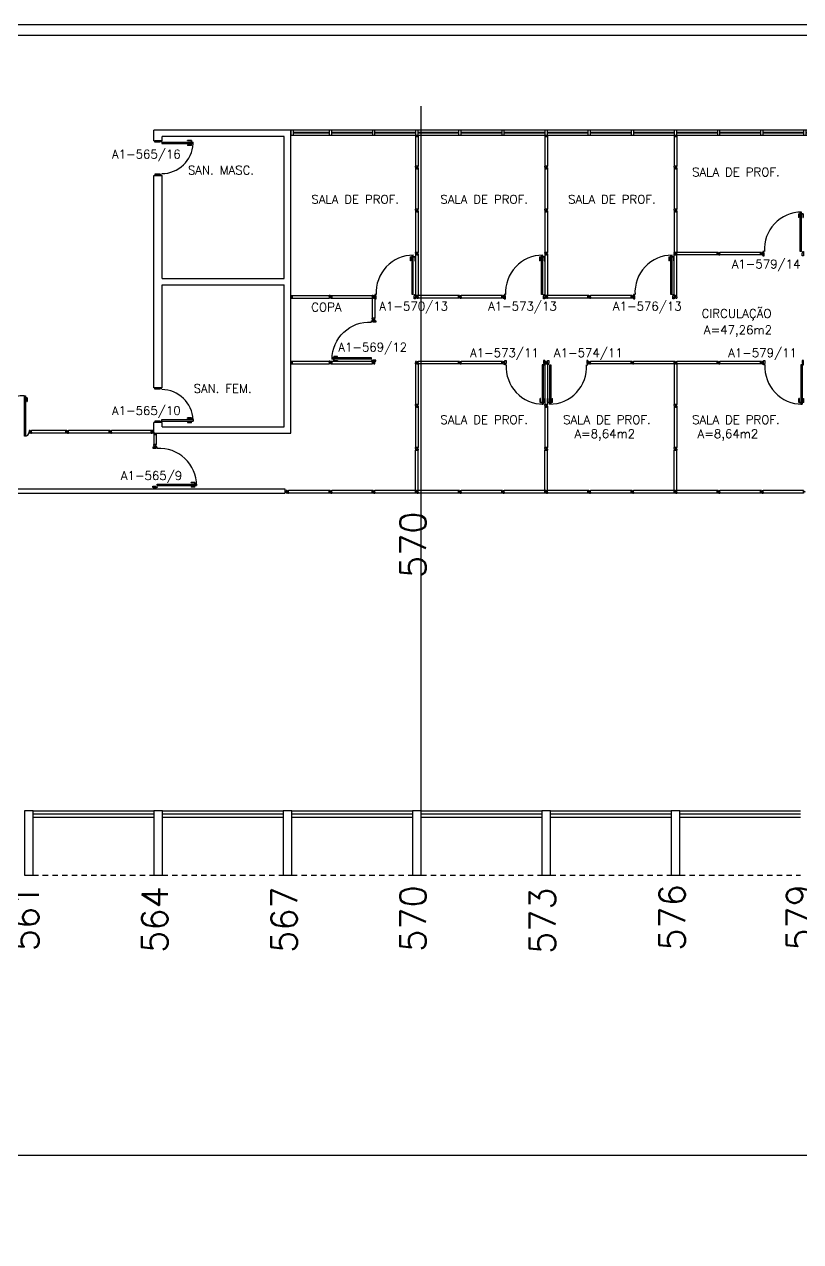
# Model space of a CAD drawing. Header units: millimetres. Extents: x 2308 to 2568, y 1142 to 1238.
# Drawn here: x 2417.43 to 2435.43, y 1146 to 1174.25 of the extents above; entities that cross this region are included whole.
import ezdxf

# ---------------------------------------------------------------- set-up
doc = ezdxf.new("R2010")
doc.units = ezdxf.units.MM
doc.linetypes.add('HIDDEN2', pattern=[0.1875, 0.125, -0.0625])
for name, color, linetype in [('ALV', 2, 'Continuous'), ('AREA', 2, 'Continuous'), ('DIV', 2, 'Continuous'), ('ESQ', 1, 'Continuous'), ('ESTR', 3, 'Continuous'), ('NOPILAR1', 2, 'Continuous'), ('PORTA', 2, 'Continuous'), ('PROJ', 1, 'HIDDEN2'), ('TEXTO', 2, 'Continuous'), ('TEXTO-ENDEREÇO', 2, 'Continuous'), ('USO1', 2, 'Continuous')]:
    doc.layers.add(name, color=color, linetype=linetype)
doc.styles.add('1', font='romans.shx')
doc.styles.add('NOPILAR', font='simplex.shx', dxfattribs={"height": 0.6})
doc.styles.add('UNB-100', font='simplex.shx', dxfattribs={"height": 0.2})
doc.styles.add('UNB-100-1', font='simplex.shx', dxfattribs={"height": 0.2})
doc.dimstyles.new('1-600', dxfattribs={"dimtxt": 1.1, "dimasz": 2.5, "dimexe": 2, "dimexo": 4, "dimgap": 0.2, "dimtad": 1, "dimdec": 0, "dimzin": 4, "dimdsep": 46, "dimlunit": 6, "dimtxsty": '1', "dimblk1": 'NONE', "dimblk2": 'NONE', "dimsah": 1, "dimcen": 0, "dimclrd": 2, "dimclre": 2, "dimclrt": 2, "dimadec": 0, "dimazin": 0, "dimtfac": 1, "dimtdec": 0, "dimtmove": 2, "dimatfit": 3, "dimldrblk": 'NONE', "dimfxl": 1, "dimtolj": 1, "dimtzin": 0, "dimarcsym": 0})

# ---------------------------------------------------------------- blocks, each defined once
blk = doc.blocks.new('ESQCIR2-SLN')
at = {"color": 2}
for p, q in [((0.06, 0.119), (0, 0.119)), ((0, 0.119), (0, 0)), ((0.06, -0.001), (0.06, 0.119)), ((0.06, 0.053), (1, 0.053)), ((1, 0.065), (0.061, 0.065)), ((1, 0.119), (1, 0)), ((1.06, 0.119), (1, 0.119)), ((1.06, -0.001), (1.06, 0.119)), ((1.06, 0.053), (2, 0.053)), ((2, 0.065), (1.061, 0.065)), ((2, 0.119), (2, 0)), ((2.06, 0.119), (2, 0.119)), ((2.06, -0.001), (2.06, 0.119)), ((2.06, 0.053), (3, 0.053)), ((3, 0.065), (2.061, 0.065)), ((3, 0.119), (3, 0)), ((3.06, 0.119), (3, 0.119)), ((3.06, -0.001), (3.06, 0.119)), ((3.06, 0.053), (4, 0.053)), ((4, 0.065), (3.061, 0.065)), ((4, 0.119), (4, 0)), ((4.06, 0.119), (4, 0.119)), ((4.06, -0.001), (4.06, 0.119)), ((4.06, 0.053), (5, 0.053)), ((5, 0.065), (4.061, 0.065)), ((5, 0.119), (5, 0)), ((5.06, 0.119), (5, 0.119)), ((5.06, -0.001), (5.06, 0.119)), ((5.06, 0.053), (6, 0.053)), ((6, 0.065), (5.061, 0.065)), ((0, -0.001), (0.06, -0.001)), ((1, -0.001), (1.06, -0.001)), ((2, -0.001), (2.06, -0.001)), ((3, -0.001), (3.06, -0.001)), ((4, -0.001), (4.06, -0.001)), ((5, -0.001), (5.06, -0.001))]:
    blk.add_line(p, q, dxfattribs=at)
at = {"color": 1}
for p, q in [((1, 0.119), (0.061, 0.119)), ((2, 0.119), (1.061, 0.119)), ((3, 0.119), (2.061, 0.119)), ((4, 0.119), (3.061, 0.119)), ((5, 0.119), (4.061, 0.119)), ((6, 0.119), (5.061, 0.119)), ((0.06, -0.001), (1, -0.001)), ((1.06, -0.001), (2, -0.001)), ((2.06, -0.001), (3, -0.001)), ((3.06, -0.001), (4, -0.001)), ((4.06, -0.001), (5, -0.001)), ((5.06, -0.001), (6, -0.001))]:
    blk.add_line(p, q, dxfattribs=at)
blk = doc.blocks.new('DIVMT-SLN')
for p, q in [((-0.03, 0.03), (-0.03, 0.006)), ((-0.008, 0.03), (-0.03, 0.03)), ((-0.0185, 0.006), (-0.03, 0.006)), ((-0.0185, -0.006), (-0.0185, 0.006)), ((-0.008, 0.03), (-0.008, 0.02)), ((-0.008, 0.02), (0.008, 0.02)), ((-0.0051, 0), (0.0051, 0)), ((0.0051, 0), (-0.0051, 0)), ((-0.0051, 0), (0.0051, 0)), ((0, -0.0051), (0, 0.0051)), ((0, 0.0051), (0, -0.0051)), ((0.008, 0.03), (0.008, 0.02)), ((0.008, 0.03), (0.03, 0.03)), ((0.0205, 0.006), (0.03, 0.006)), ((0.0205, -0.006), (0.0205, 0.006)), ((0.0205, 0.006), (0.0205, -0.006)), ((0.0205, 0.006), (0.03, 0.006)), ((0.97, 0.03), (0.03, 0.03)), ((0.03, 0.006), (0.03, 0.03)), ((0.03, -0.03), (0.03, 0.03)), ((0.03, -0.005), (0.03, 0.005)), ((0.97, -0.03), (0.97, 0.03)), ((0.97, 0.03), (0.97, 0.009)), ((0.97, 0.009), (0.97, 0.027)), ((0.9795, 0.006), (0.97, 0.006)), ((0.97, -0.005), (0.97, 0.005)), ((0.9795, 0.006), (0.9795, -0.006)), ((1.0051, 0), (0.9949, 0)), ((1, 0.0051), (1, -0.0051)), ((-0.0185, -0.006), (-0.03, -0.006)), ((-0.03, -0.03), (-0.03, -0.006)), ((-0.008, -0.03), (-0.03, -0.03)), ((-0.008, -0.03), (-0.008, -0.02)), ((-0.008, -0.02), (0.008, -0.02)), ((0.008, -0.03), (0.008, -0.02)), ((0.008, -0.03), (0.03, -0.03)), ((0.0205, -0.006), (0.03, -0.006)), ((0.0205, -0.006), (0.03, -0.006)), ((0.03, -0.006), (0.03, -0.03)), ((0.97, -0.03), (0.03, -0.03)), ((0.9795, -0.006), (0.97, -0.006)), ((0.97, -0.009), (0.97, -0.027))]:
    blk.add_line(p, q)
blk = doc.blocks.new('PDVDP-SLN')
for p, q in [((0.112, 0.84), (0.112, -0.1)), ((0.147, 0.84), (0.112, 0.84)), ((0.147, 0.84), (0.147, -0.1)), ((1.853, 0.84), (1.888, 0.84)), ((1.853, 0.84), (1.853, -0.1)), ((1.888, 0.84), (1.888, -0.1)), ((0.009, 0), (-0.009, 0)), ((0, -0.012), (0, 0.01)), ((0.147, -0.1), (0.112, -0.1))]:
    blk.add_line(p, q)
for centre, radius, start, end in [((0.148, -0.002), 0.843, 0, 90), ((1.853, -0.002), 0.843, 90, 180), ((0.131, 0), 0.101, 180, 270), ((1.87, 0), 0.101, 270, 0)]:
    blk.add_arc(centre, radius, start, end)
blk = doc.blocks.new('MTINI-SLN')
for p, q in [((-0.03, 0.008), (-0.03, 0.03)), ((0.03, 0.03), (-0.03, 0.03)), ((-0.03, 0.008), (-0.02, 0.008)), ((-0.009, 0.03), (-0.027, 0.03)), ((-0.02, 0.008), (-0.02, 0)), ((-0.001, 0), (-0.02, 0)), ((-0.006, 0.02), (-0.006, 0.03)), ((-0.006, 0.023), (-0.006, 0.027)), ((-0.006, 0.02), (0.006, 0.02)), ((0.005, 0.03), (-0.005, 0.03)), ((0.005, 0), (-0.005, 0)), ((0.004, 0.02), (-0.004, 0.02)), ((0.02, 0), (-0.001, 0)), ((0, -0.005), (0, 0.005)), ((0.006, 0.02), (0.006, 0.03)), ((0.006, 0.023), (0.006, 0.027)), ((0.009, 0.03), (0.027, 0.03)), ((0.03, 0.008), (0.02, 0.008)), ((0.02, 0), (0.02, 0.008)), ((0.03, 0.008), (0.03, 0.03))]:
    blk.add_line(p, q)
blk = doc.blocks.new('PD80-SLN')
at = {"color": 1}
for p, q in [((-0.777, 0.01), (-0.777, -0.03)), ((-0.777, 0.01), (-0.687, 0.01)), ((-0.687, 0), (-0.687, 0.01)), ((-0.777, -0.105), (-0.777, -0.065)), ((-0.777, -0.105), (-0.687, -0.105)), ((-0.767, 0), (-0.767, -0.03)), ((-0.767, 0), (-0.687, 0)), ((-0.767, -0.095), (-0.767, -0.065)), ((-0.767, -0.095), (-0.687, -0.095)), ((-0.687, -0.095), (-0.687, -0.105))]:
    blk.add_line(p, q, dxfattribs=at)
at = {"color": 2}
for p, q in [((-0.075, 0), (0.075, 0)), ((-0.075, 0), (-0.075, -0.02)), ((0.075, -0.03), (0.075, 0)), ((-0.817, -0.065), (-0.817, -0.03)), ((-0.085, -0.03), (-0.817, -0.03)), ((-0.085, -0.065), (-0.817, -0.065)), ((-0.085, -0.03), (-0.085, -0.065)), ((-0.075, -0.02), (-0.04, -0.02)), ((-0.04, -0.03), (-0.04, -0.02)), ((-0.04, -0.03), (0.075, -0.03)), ((-0.075, -0.781), (-0.04, -0.781)), ((-0.075, -0.801), (-0.075, -0.781)), ((-0.075, -0.801), (0.075, -0.801)), ((-0.075, -0.802), (0.075, -0.802)), ((-0.04, -0.771), (0.075, -0.771)), ((-0.04, -0.771), (-0.04, -0.781)), ((0.075, -0.771), (0.075, -0.801))]:
    blk.add_line(p, q, dxfattribs=at)
at = {"color": 1}
blk.add_arc((-0.085, -0.03), 0.731, 182.6571, 270, dxfattribs=at)
blk = doc.blocks.new('PDV2D-SLN')
at = {"layer": 'DIV'}
for p, q in [((0.03, 0.05), (0.06, 0.05)), ((0.03, 0.035), (0.03, 0.05)), ((0.03, -0.035), (0.03, 0.035)), ((0.06, 0.05), (0.06, -0.02)), ((0.941, 0.05), (0.941, -0.02)), ((0.971, 0.05), (0.941, 0.05)), ((0.971, 0.035), (0.971, 0.05)), ((0.971, -0.035), (0.971, 0.035)), ((0.03, -0.05), (0.03, -0.035)), ((0.05, -0.05), (0.03, -0.05)), ((0.05, -0.02), (0.06, -0.02)), ((0.05, -0.02), (0.05, -0.05)), ((0.079, -0.05), (0.109, -0.05)), ((0.079, -0.05), (0.079, -0.965)), ((0.109, -0.05), (0.109, -0.965)), ((0.951, -0.02), (0.941, -0.02)), ((0.951, -0.02), (0.951, -0.05)), ((0.951, -0.05), (0.971, -0.05)), ((0.971, -0.05), (0.971, -0.035)), ((0.109, -0.965), (0.079, -0.965))]:
    blk.add_line(p, q, dxfattribs=at)
at = {"layer": 'DIV', "color": 1}
for p, q in [((0.036, -0.925), (0.036, -0.835)), ((0.046, -0.835), (0.036, -0.835)), ((0.046, -0.915), (0.046, -0.835)), ((0.141, -0.915), (0.141, -0.835)), ((0.141, -0.835), (0.151, -0.835)), ((0.151, -0.925), (0.151, -0.835)), ((0.036, -0.925), (0.076, -0.925)), ((0.046, -0.915), (0.076, -0.915)), ((0.141, -0.915), (0.111, -0.915)), ((0.151, -0.925), (0.111, -0.925))]:
    blk.add_line(p, q, dxfattribs=at)
blk.add_arc((0.076, -0.1), 0.864, 270.1564, 3.345, dxfattribs=at)
blk = doc.blocks.new('PE80-SLN')
at = {"color": 2}
for p, q in [((0.075, 0), (-0.075, 0)), ((-0.075, -0.03), (-0.075, 0)), ((0.075, 0), (0.075, -0.02)), ((0.04, -0.03), (-0.075, -0.03)), ((0.075, -0.02), (0.04, -0.02)), ((0.04, -0.03), (0.04, -0.02)), ((0.085, -0.03), (0.817, -0.03)), ((0.085, -0.03), (0.085, -0.065)), ((0.085, -0.065), (0.817, -0.065)), ((0.817, -0.065), (0.817, -0.03)), ((0.04, -0.771), (-0.075, -0.771)), ((-0.075, -0.771), (-0.075, -0.801)), ((0.075, -0.801), (-0.075, -0.801)), ((0.075, -0.802), (-0.075, -0.802)), ((0.04, -0.771), (0.04, -0.781)), ((0.075, -0.781), (0.04, -0.781)), ((0.075, -0.801), (0.075, -0.781))]:
    blk.add_line(p, q, dxfattribs=at)
at = {"color": 1}
for p, q in [((0.777, 0.01), (0.687, 0.01)), ((0.687, 0), (0.687, 0.01)), ((0.777, 0.01), (0.777, -0.03)), ((0.767, 0), (0.687, 0)), ((0.767, -0.095), (0.687, -0.095)), ((0.687, -0.095), (0.687, -0.105)), ((0.777, -0.105), (0.687, -0.105)), ((0.767, 0), (0.767, -0.03)), ((0.767, -0.095), (0.767, -0.065)), ((0.777, -0.105), (0.777, -0.065))]:
    blk.add_line(p, q, dxfattribs=at)
blk.add_arc((0.085, -0.03), 0.731, 270, 357.3429, dxfattribs=at)
blk = doc.blocks.new('DIV-SLN')
for p, q in [((-0.0051, 0), (0.0051, 0)), ((0, -0.0051), (0, 0.0051)), ((0.0205, 0.006), (0.03, 0.006)), ((0.0205, -0.006), (0.0205, 0.006)), ((0.03, 0.03), (0.97, 0.03)), ((0.03, 0.03), (0.03, -0.03)), ((0.03, 0.009), (0.03, 0.027)), ((0.03, 0.005), (0.03, -0.005)), ((0.97, 0.03), (0.97, -0.03)), ((0.9795, 0.006), (0.97, 0.006)), ((0.97, 0.005), (0.97, -0.005)), ((0.9795, -0.006), (0.9795, 0.006)), ((1.0051, 0), (0.9949, 0)), ((0.9949, 0), (1.0051, 0)), ((1, -0.0051), (1, 0.0051)), ((0.0205, -0.006), (0.03, -0.006)), ((0.03, -0.03), (0.03, -0.009)), ((0.03, -0.009), (0.03, -0.027)), ((0.03, -0.03), (0.97, -0.03)), ((0.9795, -0.006), (0.97, -0.006))]:
    blk.add_line(p, q)
blk = doc.blocks.new('MTT-SLN')
for p, q in [((-0.008, 0.03), (-0.03, 0.03)), ((-0.03, 0.03), (-0.03, 0.006)), ((-0.0185, 0.006), (-0.03, 0.006)), ((-0.0185, -0.006), (-0.0185, 0.006)), ((-0.008, 0.03), (-0.008, 0.02)), ((-0.008, 0.02), (0.008, 0.02)), ((-0.0051, 0), (0.0051, 0)), ((0, -0.0051), (0, 0.0051)), ((0.008, 0.03), (0.03, 0.03)), ((0.008, 0.03), (0.008, 0.02)), ((0.0205, -0.006), (0.0205, 0.006)), ((0.0205, 0.006), (0.03, 0.006)), ((0.03, 0.006), (0.03, 0.03)), ((-0.03, -0.03), (-0.03, -0.006)), ((-0.0185, -0.006), (-0.03, -0.006)), ((-0.008, -0.03), (-0.03, -0.03)), ((-0.008, -0.02), (0.008, -0.02)), ((-0.008, -0.03), (-0.008, -0.02)), ((0.008, -0.03), (0.008, -0.02)), ((0.008, -0.03), (0.03, -0.03)), ((0.0205, -0.006), (0.03, -0.006)), ((0.03, -0.006), (0.03, -0.03))]:
    blk.add_line(p, q)
blk = doc.blocks.new('PDV2E-SLN')
at = {"layer": 'DIV', "color": 1}
for p, q in [((0.023, 0.925), (0.063, 0.925)), ((0.023, 0.925), (0.023, 0.835)), ((0.033, 0.915), (0.063, 0.915)), ((0.033, 0.915), (0.033, 0.835)), ((0.138, 0.925), (0.097, 0.925)), ((0.128, 0.915), (0.097, 0.915)), ((0.128, 0.915), (0.128, 0.835)), ((0.138, 0.925), (0.138, 0.835)), ((0.033, 0.835), (0.023, 0.835)), ((0.128, 0.835), (0.137, 0.835))]:
    blk.add_line(p, q, dxfattribs=at)
at = {"layer": 'DIV'}
for p, q in [((0.065, 0.05), (0.065, 0.965)), ((0.095, 0.965), (0.065, 0.965)), ((0.095, 0.05), (0.095, 0.965)), ((0.049, 0.05), (0.029, 0.05)), ((0.029, 0.05), (0.029, 0.035)), ((0.029, 0.035), (0.029, -0.035)), ((0.049, 0.02), (0.049, 0.05)), ((0.049, 0.02), (0.059, 0.02)), ((0.059, -0.05), (0.059, 0.02)), ((0.065, 0.05), (0.095, 0.05)), ((0.928, -0.05), (0.928, 0.02)), ((0.938, 0.02), (0.928, 0.02)), ((0.938, 0.05), (0.958, 0.05)), ((0.938, 0.02), (0.938, 0.05)), ((0.958, 0.05), (0.958, 0.035)), ((0.958, 0.035), (0.958, -0.035)), ((0.029, -0.035), (0.029, -0.05)), ((0.029, -0.05), (0.059, -0.05)), ((0.958, -0.05), (0.928, -0.05)), ((0.958, -0.035), (0.958, -0.05))]:
    blk.add_line(p, q, dxfattribs=at)
at = {"layer": 'DIV', "color": 1}
blk.add_arc((0.063, 0.1), 0.864, 356.655, 89.8436, dxfattribs=at)
blk = doc.blocks.new('*D83')
at = {"layer": 'USO1', "color": 2, "lineweight": -2, "transparency": 16777216}
for p, q in [((2330.429, 1150.505), (2330.429, 1146.005)), ((2450.531, 1150.505), (2450.531, 1146.005)), ((2450.531, 1148.005), (2330.429, 1148.005))]:
    blk.add_line(p, q, dxfattribs=at)
at = {"layer": 'USO1', "color": 2, "transparency": 16777216, "insert": (2390.48, 1148.938), "char_height": 1.1, "attachment_point": 5, "style": '1'}
blk.add_mtext('\\A1;Arquitetura e Urbanismo', dxfattribs=at)
blk = doc.blocks.new('_NONE')
at = {"color": 0, "linetype": 'ByBlock'}
blk.add_circle((0, 0), 0.25, dxfattribs=at)

msp = doc.modelspace()

# ---------------------------------------------------------------- linework, layer by layer
at = {"color": 2, "linetype": 'Continuous'}
msp.add_line((2426.631, 1156.005), (2426.631, 1172.352), dxfattribs=at)
at = {"layer": 'ALV'}
for p, q in [((2330.454, 1174.25), (2546.629, 1174.25)), ((2330.454, 1174), (2546.429, 1174)), ((2423.607, 1171.797), (2420.429, 1171.797)), ((2420.429, 1171.547), (2420.429, 1171.797)), ((2423.457, 1171.647), (2420.629, 1171.647)), ((2420.629, 1171.547), (2420.629, 1171.647)), ((2423.457, 1168.355), (2423.457, 1171.647)), ((2423.607, 1164.763), (2423.607, 1171.797)), ((2420.429, 1171.547), (2420.629, 1171.547)), ((2420.429, 1165.815), (2420.429, 1170.746)), ((2420.429, 1170.746), (2420.629, 1170.746)), ((2420.629, 1168.355), (2420.629, 1170.746)), ((2420.629, 1168.355), (2423.457, 1168.355)), ((2420.629, 1168.205), (2423.457, 1168.205)), ((2420.629, 1165.815), (2420.629, 1168.205)), ((2423.457, 1164.913), (2423.457, 1168.205)), ((2420.629, 1165.815), (2420.429, 1165.815)), ((2420.629, 1165.013), (2420.429, 1165.013)), ((2420.429, 1164.763), (2420.429, 1165.013)), ((2420.629, 1164.913), (2420.629, 1165.013)), ((2420.629, 1164.913), (2423.457, 1164.913)), ((2420.429, 1164.763), (2423.607, 1164.763)), ((2360.588, 1163.472), (2423.473, 1163.472)), ((2423.473, 1163.472), (2423.473, 1163.372)), ((2360.588, 1163.372), (2423.473, 1163.372))]:
    msp.add_line(p, q, dxfattribs=at)
at = {"layer": 'DIV'}
for p, q in [((2426.499, 1171.647), (2426.498, 1170.96)), ((2426.559, 1171.647), (2426.558, 1170.96)), ((2429.499, 1171.647), (2429.498, 1170.96)), ((2429.559, 1171.647), (2429.558, 1170.96)), ((2432.499, 1171.647), (2432.498, 1170.96)), ((2432.559, 1171.647), (2432.558, 1170.96)), ((2426.558, 1170.96), (2426.498, 1170.96)), ((2426.498, 1170.938), (2426.498, 1170.96)), ((2426.522, 1170.96), (2426.498, 1170.96)), ((2426.498, 1170.938), (2426.508, 1170.938)), ((2426.498, 1170.922), (2426.498, 1170.9)), ((2426.498, 1170.922), (2426.508, 1170.922)), ((2426.498, 1170.9), (2426.522, 1170.9)), ((2426.508, 1170.922), (2426.508, 1170.938)), ((2426.522, 1170.951), (2426.522, 1170.96)), ((2426.522, 1170.951), (2426.522, 1170.96)), ((2426.522, 1170.951), (2426.534, 1170.951)), ((2426.534, 1170.951), (2426.522, 1170.951)), ((2426.534, 1170.912), (2426.522, 1170.912)), ((2426.522, 1170.912), (2426.522, 1170.9)), ((2426.533, 1170.96), (2426.523, 1170.96)), ((2426.523, 1170.93), (2426.534, 1170.93)), ((2426.534, 1170.93), (2426.523, 1170.93)), ((2426.528, 1170.925), (2426.528, 1170.935)), ((2426.528, 1170.935), (2426.528, 1170.925)), ((2426.528, 1170.925), (2426.528, 1170.935)), ((2426.534, 1170.951), (2426.534, 1170.96)), ((2426.534, 1170.951), (2426.534, 1170.96)), ((2426.534, 1170.96), (2426.558, 1170.96)), ((2426.534, 1170.912), (2426.534, 1170.9)), ((2426.558, 1170.9), (2426.534, 1170.9)), ((2426.548, 1170.922), (2426.548, 1170.938)), ((2426.558, 1170.938), (2426.548, 1170.938)), ((2426.558, 1170.922), (2426.548, 1170.922)), ((2426.558, 1170.938), (2426.558, 1170.96)), ((2426.558, 1170.922), (2426.558, 1170.9)), ((2429.522, 1170.96), (2429.498, 1170.96)), ((2429.498, 1170.938), (2429.498, 1170.96)), ((2429.558, 1170.96), (2429.498, 1170.96)), ((2429.498, 1170.938), (2429.508, 1170.938)), ((2429.498, 1170.922), (2429.508, 1170.922)), ((2429.498, 1170.922), (2429.498, 1170.9)), ((2429.498, 1170.9), (2429.522, 1170.9)), ((2429.508, 1170.922), (2429.508, 1170.938)), ((2429.522, 1170.951), (2429.522, 1170.96)), ((2429.522, 1170.951), (2429.522, 1170.96)), ((2429.534, 1170.951), (2429.522, 1170.951)), ((2429.522, 1170.951), (2429.534, 1170.951)), ((2429.522, 1170.912), (2429.522, 1170.9)), ((2429.534, 1170.912), (2429.522, 1170.912)), ((2429.533, 1170.96), (2429.523, 1170.96)), ((2429.534, 1170.93), (2429.523, 1170.93)), ((2429.523, 1170.93), (2429.534, 1170.93)), ((2429.528, 1170.925), (2429.528, 1170.935)), ((2429.528, 1170.935), (2429.528, 1170.925)), ((2429.528, 1170.925), (2429.528, 1170.935)), ((2429.534, 1170.96), (2429.558, 1170.96)), ((2429.534, 1170.951), (2429.534, 1170.96)), ((2429.534, 1170.951), (2429.534, 1170.96)), ((2429.534, 1170.912), (2429.534, 1170.9)), ((2429.558, 1170.9), (2429.534, 1170.9)), ((2429.558, 1170.938), (2429.548, 1170.938)), ((2429.548, 1170.922), (2429.548, 1170.938)), ((2429.558, 1170.922), (2429.548, 1170.922)), ((2429.558, 1170.938), (2429.558, 1170.96)), ((2429.558, 1170.922), (2429.558, 1170.9)), ((2432.558, 1170.96), (2432.498, 1170.96)), ((2432.498, 1170.938), (2432.498, 1170.96)), ((2432.522, 1170.96), (2432.498, 1170.96)), ((2432.498, 1170.938), (2432.508, 1170.938)), ((2432.498, 1170.922), (2432.498, 1170.9)), ((2432.498, 1170.922), (2432.508, 1170.922)), ((2432.498, 1170.9), (2432.522, 1170.9)), ((2432.508, 1170.922), (2432.508, 1170.938)), ((2432.522, 1170.951), (2432.522, 1170.96)), ((2432.522, 1170.951), (2432.522, 1170.96)), ((2432.522, 1170.951), (2432.534, 1170.951)), ((2432.534, 1170.951), (2432.522, 1170.951)), ((2432.534, 1170.912), (2432.522, 1170.912)), ((2432.522, 1170.912), (2432.522, 1170.9)), ((2432.533, 1170.96), (2432.523, 1170.96)), ((2432.523, 1170.93), (2432.534, 1170.93)), ((2432.534, 1170.93), (2432.523, 1170.93)), ((2432.528, 1170.925), (2432.528, 1170.935)), ((2432.528, 1170.935), (2432.528, 1170.925)), ((2432.528, 1170.925), (2432.528, 1170.935)), ((2432.534, 1170.951), (2432.534, 1170.96)), ((2432.534, 1170.951), (2432.534, 1170.96)), ((2432.534, 1170.96), (2432.558, 1170.96)), ((2432.534, 1170.912), (2432.534, 1170.9)), ((2432.558, 1170.9), (2432.534, 1170.9)), ((2432.548, 1170.922), (2432.548, 1170.938)), ((2432.558, 1170.938), (2432.548, 1170.938)), ((2432.558, 1170.922), (2432.548, 1170.922)), ((2432.558, 1170.938), (2432.558, 1170.96)), ((2432.558, 1170.922), (2432.558, 1170.9)), ((2423.636, 1167.96), (2423.636, 1167.9)), ((2423.636, 1167.96), (2424.498, 1167.96)), ((2423.636, 1167.939), (2423.636, 1167.957)), ((2424.498, 1167.96), (2424.498, 1167.9)), ((2424.52, 1167.96), (2424.498, 1167.96)), ((2424.498, 1167.936), (2424.498, 1167.96)), ((2424.52, 1167.96), (2424.52, 1167.95)), ((2424.536, 1167.95), (2424.52, 1167.95)), ((2424.536, 1167.96), (2424.558, 1167.96)), ((2424.536, 1167.96), (2424.536, 1167.95)), ((2424.558, 1167.96), (2424.558, 1167.936)), ((2428.52, 1167.96), (2428.498, 1167.96)), ((2428.498, 1167.96), (2428.498, 1167.936)), ((2428.52, 1167.96), (2428.52, 1167.95)), ((2428.52, 1167.95), (2428.536, 1167.95)), ((2428.536, 1167.96), (2428.558, 1167.96)), ((2428.536, 1167.96), (2428.536, 1167.95)), ((2428.558, 1167.9), (2428.558, 1167.96)), ((2428.558, 1167.936), (2428.558, 1167.96)), ((2431.52, 1167.96), (2431.498, 1167.96)), ((2431.498, 1167.96), (2431.498, 1167.936)), ((2431.52, 1167.96), (2431.52, 1167.95)), ((2431.52, 1167.95), (2431.536, 1167.95)), ((2431.536, 1167.96), (2431.558, 1167.96)), ((2431.536, 1167.96), (2431.536, 1167.95)), ((2431.558, 1167.9), (2431.558, 1167.96)), ((2431.558, 1167.936), (2431.558, 1167.96)), ((2423.601, 1167.93), (2423.611, 1167.93)), ((2423.606, 1167.925), (2423.606, 1167.935)), ((2423.627, 1167.936), (2423.636, 1167.936)), ((2423.627, 1167.924), (2423.627, 1167.936)), ((2423.627, 1167.924), (2423.636, 1167.924)), ((2423.636, 1167.935), (2423.636, 1167.925)), ((2423.636, 1167.9), (2423.636, 1167.921)), ((2423.636, 1167.921), (2423.636, 1167.903)), ((2423.636, 1167.9), (2424.498, 1167.9)), ((2424.508, 1167.936), (2424.498, 1167.936)), ((2424.508, 1167.936), (2424.498, 1167.936)), ((2424.498, 1167.935), (2424.498, 1167.925)), ((2424.508, 1167.924), (2424.498, 1167.924)), ((2424.508, 1167.924), (2424.498, 1167.924)), ((2424.498, 1167.924), (2424.498, 1167.9)), ((2424.52, 1167.9), (2424.498, 1167.9)), ((2424.508, 1167.924), (2424.508, 1167.936)), ((2424.508, 1167.936), (2424.508, 1167.924)), ((2424.536, 1167.91), (2424.52, 1167.91)), ((2424.52, 1167.9), (2424.52, 1167.91)), ((2424.534, 1167.93), (2424.523, 1167.93)), ((2424.523, 1167.93), (2424.534, 1167.93)), ((2424.534, 1167.93), (2424.523, 1167.93)), ((2424.528, 1167.925), (2424.528, 1167.935)), ((2424.528, 1167.935), (2424.528, 1167.925)), ((2424.536, 1167.9), (2424.536, 1167.91)), ((2424.536, 1167.9), (2424.558, 1167.9)), ((2424.547, 1167.936), (2424.547, 1167.924)), ((2424.547, 1167.936), (2424.558, 1167.936)), ((2424.547, 1167.924), (2424.558, 1167.924)), ((2424.558, 1167.9), (2424.558, 1167.924)), ((2425.498, 1167.9), (2425.519, 1167.9)), ((2425.558, 1167.9), (2425.498, 1167.9)), ((2425.498, 1167.9), (2425.498, 1167.433)), ((2425.519, 1167.9), (2425.501, 1167.9)), ((2425.522, 1167.91), (2425.522, 1167.9)), ((2425.522, 1167.91), (2425.534, 1167.91)), ((2425.523, 1167.93), (2425.534, 1167.93)), ((2425.533, 1167.9), (2425.523, 1167.9)), ((2425.528, 1167.935), (2425.528, 1167.925)), ((2425.534, 1167.91), (2425.534, 1167.9)), ((2425.537, 1167.9), (2425.555, 1167.9)), ((2425.558, 1167.9), (2425.558, 1167.433)), ((2428.51, 1167.936), (2428.498, 1167.936)), ((2428.498, 1167.9), (2428.498, 1167.924)), ((2428.51, 1167.924), (2428.498, 1167.924)), ((2428.52, 1167.9), (2428.498, 1167.9)), ((2428.51, 1167.924), (2428.51, 1167.936)), ((2428.52, 1167.91), (2428.536, 1167.91)), ((2428.52, 1167.9), (2428.52, 1167.91)), ((2428.523, 1167.93), (2428.534, 1167.93)), ((2428.534, 1167.93), (2428.523, 1167.93)), ((2428.523, 1167.93), (2428.534, 1167.93)), ((2428.528, 1167.935), (2428.528, 1167.925)), ((2428.528, 1167.925), (2428.528, 1167.935)), ((2428.536, 1167.9), (2428.536, 1167.91)), ((2428.536, 1167.9), (2428.558, 1167.9)), ((2428.549, 1167.936), (2428.558, 1167.936)), ((2428.549, 1167.936), (2428.549, 1167.924)), ((2428.549, 1167.924), (2428.549, 1167.936)), ((2428.549, 1167.936), (2428.558, 1167.936)), ((2428.549, 1167.924), (2428.558, 1167.924)), ((2428.549, 1167.924), (2428.558, 1167.924)), ((2428.558, 1167.925), (2428.558, 1167.935)), ((2428.558, 1167.924), (2428.558, 1167.9)), ((2431.51, 1167.936), (2431.498, 1167.936)), ((2431.498, 1167.9), (2431.498, 1167.924)), ((2431.51, 1167.924), (2431.498, 1167.924)), ((2431.52, 1167.9), (2431.498, 1167.9)), ((2431.51, 1167.924), (2431.51, 1167.936)), ((2431.52, 1167.91), (2431.536, 1167.91)), ((2431.52, 1167.9), (2431.52, 1167.91)), ((2431.523, 1167.93), (2431.534, 1167.93)), ((2431.534, 1167.93), (2431.523, 1167.93)), ((2431.523, 1167.93), (2431.534, 1167.93)), ((2431.528, 1167.935), (2431.528, 1167.925)), ((2431.528, 1167.925), (2431.528, 1167.935)), ((2431.536, 1167.9), (2431.536, 1167.91)), ((2431.536, 1167.9), (2431.558, 1167.9)), ((2431.549, 1167.936), (2431.558, 1167.936)), ((2431.549, 1167.936), (2431.549, 1167.924)), ((2431.549, 1167.924), (2431.549, 1167.936)), ((2431.549, 1167.936), (2431.558, 1167.936)), ((2431.549, 1167.924), (2431.558, 1167.924)), ((2431.549, 1167.924), (2431.558, 1167.924)), ((2431.558, 1167.925), (2431.558, 1167.935)), ((2431.558, 1167.924), (2431.558, 1167.9)), ((2425.558, 1167.433), (2425.498, 1167.433)), ((2425.498, 1167.411), (2425.498, 1167.433)), ((2425.522, 1167.433), (2425.498, 1167.433)), ((2425.498, 1167.411), (2425.508, 1167.411)), ((2425.498, 1167.395), (2425.498, 1167.373)), ((2425.498, 1167.395), (2425.508, 1167.395)), ((2425.508, 1167.395), (2425.508, 1167.411)), ((2425.522, 1167.424), (2425.522, 1167.433)), ((2425.522, 1167.424), (2425.522, 1167.433)), ((2425.522, 1167.424), (2425.534, 1167.424)), ((2425.534, 1167.424), (2425.522, 1167.424)), ((2425.534, 1167.385), (2425.522, 1167.385)), ((2425.522, 1167.385), (2425.522, 1167.373)), ((2425.533, 1167.433), (2425.523, 1167.433)), ((2425.523, 1167.403), (2425.534, 1167.403)), ((2425.534, 1167.403), (2425.523, 1167.403)), ((2425.528, 1167.398), (2425.528, 1167.408)), ((2425.528, 1167.408), (2425.528, 1167.398)), ((2425.528, 1167.398), (2425.528, 1167.408)), ((2425.534, 1167.424), (2425.534, 1167.433)), ((2425.534, 1167.424), (2425.534, 1167.433)), ((2425.534, 1167.433), (2425.558, 1167.433)), ((2425.534, 1167.385), (2425.534, 1167.373)), ((2425.548, 1167.395), (2425.548, 1167.411)), ((2425.558, 1167.411), (2425.548, 1167.411)), ((2425.558, 1167.395), (2425.548, 1167.395)), ((2425.558, 1167.411), (2425.558, 1167.433)), ((2425.558, 1167.395), (2425.558, 1167.373)), ((2425.498, 1167.373), (2425.522, 1167.373)), ((2425.558, 1167.373), (2425.534, 1167.373)), ((2423.601, 1166.402), (2423.611, 1166.402)), ((2423.606, 1166.397), (2423.606, 1166.407)), ((2423.627, 1166.408), (2423.636, 1166.408)), ((2423.627, 1166.396), (2423.627, 1166.408)), ((2423.627, 1166.396), (2423.636, 1166.396)), ((2423.636, 1166.432), (2424.498, 1166.432)), ((2423.636, 1166.432), (2423.636, 1166.372)), ((2423.636, 1166.411), (2423.636, 1166.429)), ((2423.636, 1166.407), (2423.636, 1166.397)), ((2423.636, 1166.372), (2423.636, 1166.393)), ((2423.636, 1166.393), (2423.636, 1166.375)), ((2423.636, 1166.372), (2424.498, 1166.372)), ((2424.498, 1166.432), (2424.498, 1166.372)), ((2424.52, 1166.432), (2424.498, 1166.432)), ((2424.498, 1166.408), (2424.498, 1166.432)), ((2424.508, 1166.408), (2424.498, 1166.408)), ((2424.508, 1166.408), (2424.498, 1166.408)), ((2424.498, 1166.407), (2424.498, 1166.397)), ((2424.508, 1166.396), (2424.498, 1166.396)), ((2424.508, 1166.396), (2424.498, 1166.396)), ((2424.498, 1166.396), (2424.498, 1166.372)), ((2424.52, 1166.372), (2424.498, 1166.372)), ((2424.508, 1166.396), (2424.508, 1166.408)), ((2424.508, 1166.408), (2424.508, 1166.396)), ((2424.52, 1166.432), (2424.52, 1166.422)), ((2424.536, 1166.422), (2424.52, 1166.422)), ((2424.536, 1166.382), (2424.52, 1166.382)), ((2424.52, 1166.372), (2424.52, 1166.382)), ((2424.534, 1166.402), (2424.523, 1166.402)), ((2424.523, 1166.402), (2424.534, 1166.402)), ((2424.534, 1166.402), (2424.523, 1166.402)), ((2424.528, 1166.397), (2424.528, 1166.407)), ((2424.528, 1166.407), (2424.528, 1166.397)), ((2424.536, 1166.432), (2424.558, 1166.432)), ((2424.536, 1166.432), (2424.536, 1166.422)), ((2424.536, 1166.372), (2424.536, 1166.382)), ((2424.536, 1166.372), (2424.558, 1166.372)), ((2424.547, 1166.408), (2424.547, 1166.396)), ((2424.547, 1166.408), (2424.558, 1166.408)), ((2424.547, 1166.396), (2424.558, 1166.396)), ((2424.558, 1166.432), (2424.558, 1166.408)), ((2424.558, 1166.372), (2424.558, 1166.396)), ((2425.52, 1166.432), (2425.536, 1166.432)), ((2417.497, 1165.587), (2417.457, 1165.587)), ((2417.487, 1165.577), (2417.457, 1165.577)), ((2417.487, 1165.577), (2417.487, 1165.497)), ((2417.487, 1165.497), (2417.497, 1165.497)), ((2417.497, 1165.587), (2417.497, 1165.497)), ((2417.539, 1164.823), (2417.539, 1164.799)), ((2417.561, 1164.823), (2417.539, 1164.823)), ((2417.551, 1164.799), (2417.539, 1164.799)), ((2417.551, 1164.787), (2417.539, 1164.787)), ((2417.539, 1164.763), (2417.539, 1164.787)), ((2417.561, 1164.763), (2417.539, 1164.763)), ((2417.551, 1164.787), (2417.551, 1164.799)), ((2417.561, 1164.823), (2417.561, 1164.813)), ((2417.561, 1164.813), (2417.577, 1164.813)), ((2417.561, 1164.763), (2417.561, 1164.773)), ((2417.561, 1164.773), (2417.577, 1164.773)), ((2417.564, 1164.793), (2417.574, 1164.793)), ((2417.574, 1164.793), (2417.564, 1164.793)), ((2417.564, 1164.793), (2417.574, 1164.793)), ((2417.569, 1164.788), (2417.569, 1164.798)), ((2417.569, 1164.798), (2417.569, 1164.788)), ((2417.577, 1164.823), (2417.577, 1164.813)), ((2417.577, 1164.823), (2417.599, 1164.823)), ((2417.577, 1164.763), (2417.577, 1164.773)), ((2417.577, 1164.763), (2417.599, 1164.763)), ((2417.59, 1164.799), (2417.599, 1164.799)), ((2417.59, 1164.787), (2417.59, 1164.799)), ((2417.59, 1164.799), (2417.59, 1164.787)), ((2417.59, 1164.799), (2417.599, 1164.799)), ((2417.59, 1164.787), (2417.599, 1164.787)), ((2417.59, 1164.787), (2417.599, 1164.787)), ((2417.599, 1164.799), (2417.599, 1164.823)), ((2417.599, 1164.763), (2417.599, 1164.823)), ((2418.394, 1164.823), (2417.599, 1164.823)), ((2417.599, 1164.788), (2417.599, 1164.798)), ((2417.599, 1164.787), (2417.599, 1164.763)), ((2418.394, 1164.763), (2417.599, 1164.763)), ((2418.394, 1164.763), (2418.394, 1164.823)), ((2418.394, 1164.823), (2418.394, 1164.802)), ((2418.394, 1164.802), (2418.394, 1164.82)), ((2418.403, 1164.799), (2418.394, 1164.799)), ((2418.394, 1164.788), (2418.394, 1164.798)), ((2418.403, 1164.787), (2418.394, 1164.787)), ((2418.394, 1164.784), (2418.394, 1164.766)), ((2418.403, 1164.799), (2418.403, 1164.787)), ((2418.429, 1164.793), (2418.419, 1164.793)), ((2418.424, 1164.798), (2418.424, 1164.788)), ((2419.416, 1164.823), (2419.394, 1164.823)), ((2419.394, 1164.823), (2419.394, 1164.799)), ((2419.405, 1164.799), (2419.394, 1164.799)), ((2419.394, 1164.763), (2419.394, 1164.787)), ((2419.405, 1164.787), (2419.394, 1164.787)), ((2419.416, 1164.763), (2419.394, 1164.763)), ((2419.405, 1164.787), (2419.405, 1164.799)), ((2419.416, 1164.823), (2419.416, 1164.813)), ((2419.416, 1164.813), (2419.432, 1164.813)), ((2419.416, 1164.773), (2419.432, 1164.773)), ((2419.416, 1164.763), (2419.416, 1164.773)), ((2419.419, 1164.793), (2419.429, 1164.793)), ((2419.429, 1164.793), (2419.419, 1164.793)), ((2419.419, 1164.793), (2419.429, 1164.793)), ((2419.424, 1164.798), (2419.424, 1164.788)), ((2419.424, 1164.788), (2419.424, 1164.798)), ((2419.432, 1164.823), (2419.454, 1164.823)), ((2419.432, 1164.823), (2419.432, 1164.813)), ((2419.432, 1164.763), (2419.432, 1164.773)), ((2419.432, 1164.763), (2419.454, 1164.763)), ((2419.444, 1164.799), (2419.454, 1164.799)), ((2419.444, 1164.799), (2419.444, 1164.787)), ((2419.444, 1164.787), (2419.444, 1164.799)), ((2419.444, 1164.799), (2419.454, 1164.799)), ((2419.444, 1164.787), (2419.454, 1164.787)), ((2419.444, 1164.787), (2419.454, 1164.787)), ((2419.454, 1164.763), (2419.454, 1164.823)), ((2419.454, 1164.799), (2419.454, 1164.823)), ((2420.369, 1164.823), (2419.454, 1164.823)), ((2419.454, 1164.788), (2419.454, 1164.798)), ((2419.454, 1164.787), (2419.454, 1164.763)), ((2420.369, 1164.763), (2419.454, 1164.763)), ((2420.369, 1164.763), (2420.369, 1164.823)), ((2420.429, 1164.823), (2420.369, 1164.823)), ((2420.369, 1164.801), (2420.369, 1164.823)), ((2420.393, 1164.823), (2420.369, 1164.823)), ((2420.369, 1164.801), (2420.379, 1164.801)), ((2420.369, 1164.785), (2420.369, 1164.763)), ((2420.369, 1164.785), (2420.379, 1164.785)), ((2420.369, 1164.763), (2420.393, 1164.763)), ((2420.379, 1164.785), (2420.379, 1164.801)), ((2420.393, 1164.814), (2420.393, 1164.823)), ((2420.393, 1164.814), (2420.393, 1164.823)), ((2420.393, 1164.814), (2420.405, 1164.814)), ((2420.405, 1164.814), (2420.393, 1164.814)), ((2420.405, 1164.775), (2420.393, 1164.775)), ((2420.393, 1164.775), (2420.393, 1164.763)), ((2420.404, 1164.823), (2420.394, 1164.823)), ((2420.404, 1164.793), (2420.394, 1164.793)), ((2420.394, 1164.793), (2420.404, 1164.793)), ((2420.404, 1164.793), (2420.394, 1164.793)), ((2420.399, 1164.798), (2420.399, 1164.788)), ((2420.399, 1164.788), (2420.399, 1164.798)), ((2420.399, 1164.798), (2420.399, 1164.788)), ((2420.399, 1164.788), (2420.399, 1164.798)), ((2420.405, 1164.814), (2420.405, 1164.823)), ((2420.405, 1164.814), (2420.405, 1164.823)), ((2420.405, 1164.823), (2420.429, 1164.823)), ((2420.405, 1164.775), (2420.405, 1164.763)), ((2420.429, 1164.763), (2420.405, 1164.763)), ((2420.419, 1164.785), (2420.419, 1164.801)), ((2420.429, 1164.801), (2420.419, 1164.801)), ((2420.429, 1164.785), (2420.419, 1164.785)), ((2420.429, 1164.801), (2420.429, 1164.823)), ((2420.429, 1164.785), (2420.429, 1164.763)), ((2420.489, 1164.733), (2420.429, 1164.733)), ((2420.429, 1164.733), (2420.429, 1164.504)), ((2420.489, 1164.733), (2420.489, 1164.504)), ((2420.489, 1164.504), (2420.429, 1164.504)), ((2420.429, 1164.482), (2420.429, 1164.504)), ((2420.453, 1164.504), (2420.429, 1164.504)), ((2420.429, 1164.482), (2420.439, 1164.482)), ((2420.429, 1164.466), (2420.429, 1164.444)), ((2420.429, 1164.466), (2420.439, 1164.466)), ((2420.429, 1164.444), (2420.453, 1164.444)), ((2420.439, 1164.466), (2420.439, 1164.482)), ((2420.453, 1164.494), (2420.453, 1164.504)), ((2420.453, 1164.494), (2420.453, 1164.504)), ((2420.453, 1164.494), (2420.465, 1164.494)), ((2420.465, 1164.494), (2420.453, 1164.494)), ((2420.465, 1164.455), (2420.453, 1164.455)), ((2420.453, 1164.455), (2420.453, 1164.444)), ((2420.464, 1164.504), (2420.454, 1164.504)), ((2420.454, 1164.474), (2420.464, 1164.474)), ((2420.464, 1164.474), (2420.454, 1164.474)), ((2420.459, 1164.468), (2420.459, 1164.479)), ((2420.459, 1164.479), (2420.459, 1164.468)), ((2420.459, 1164.468), (2420.459, 1164.479)), ((2420.465, 1164.494), (2420.465, 1164.504)), ((2420.465, 1164.494), (2420.465, 1164.504)), ((2420.465, 1164.504), (2420.489, 1164.504)), ((2420.465, 1164.455), (2420.465, 1164.444)), ((2420.489, 1164.444), (2420.465, 1164.444)), ((2420.479, 1164.466), (2420.479, 1164.482)), ((2420.489, 1164.482), (2420.479, 1164.482)), ((2420.489, 1164.466), (2420.479, 1164.466)), ((2420.489, 1164.482), (2420.489, 1164.504)), ((2420.489, 1164.466), (2420.489, 1164.444))]:
    msp.add_line(p, q, dxfattribs=at)
at = {"layer": 'ESQ'}
for p, q in [((2423.667, 1171.797), (2423.607, 1171.797)), ((2423.607, 1171.797), (2423.607, 1171.678)), ((2423.607, 1171.677), (2423.667, 1171.677)), ((2423.667, 1171.677), (2423.667, 1171.797)), ((2423.667, 1171.731), (2424.499, 1171.731)), ((2423.667, 1171.677), (2424.499, 1171.677)), ((2424.499, 1171.797), (2423.668, 1171.797)), ((2424.499, 1171.743), (2423.668, 1171.743)), ((2424.559, 1171.797), (2424.499, 1171.797)), ((2424.499, 1171.797), (2424.499, 1171.678)), ((2424.499, 1171.677), (2424.559, 1171.677)), ((2425.499, 1171.797), (2424.559, 1171.797)), ((2424.559, 1171.677), (2424.559, 1171.797)), ((2425.499, 1171.743), (2424.559, 1171.743)), ((2424.559, 1171.731), (2425.499, 1171.731)), ((2424.559, 1171.677), (2425.499, 1171.677)), ((2425.559, 1171.797), (2425.499, 1171.797)), ((2425.499, 1171.797), (2425.499, 1171.678)), ((2425.499, 1171.677), (2425.559, 1171.677)), ((2426.499, 1171.797), (2425.559, 1171.797)), ((2425.559, 1171.677), (2425.559, 1171.797)), ((2426.499, 1171.743), (2425.559, 1171.743)), ((2425.559, 1171.731), (2426.499, 1171.731)), ((2425.559, 1171.677), (2426.499, 1171.677)), ((2429.524, 1171.677), (2429.534, 1171.677)), ((2432.524, 1171.677), (2432.534, 1171.677)), ((2417.629, 1156.005), (2420.429, 1156.005)), ((2417.629, 1155.93), (2420.429, 1155.93)), ((2417.629, 1155.855), (2420.429, 1155.855)), ((2420.629, 1156.005), (2423.429, 1156.005)), ((2420.629, 1155.93), (2423.429, 1155.93)), ((2420.629, 1155.855), (2423.429, 1155.855)), ((2423.629, 1156.005), (2426.429, 1156.005)), ((2423.629, 1155.93), (2426.429, 1155.93)), ((2423.629, 1155.855), (2426.429, 1155.855)), ((2426.629, 1156.005), (2429.429, 1156.005)), ((2426.629, 1155.93), (2429.429, 1155.93)), ((2426.629, 1155.855), (2429.429, 1155.855)), ((2429.629, 1156.005), (2432.429, 1156.005)), ((2429.629, 1155.93), (2432.429, 1155.93)), ((2429.629, 1155.855), (2432.429, 1155.855)), ((2432.629, 1156.005), (2435.429, 1156.005)), ((2432.629, 1155.93), (2435.429, 1155.93)), ((2432.629, 1155.855), (2435.429, 1155.855))]:
    msp.add_line(p, q, dxfattribs=at)
at = {"layer": 'ESTR'}
for points in [[(2417.631, 1154.505), (2417.631, 1156.005), (2417.431, 1156.005), (2417.431, 1154.505)], [(2420.631, 1154.505), (2420.631, 1156.005), (2420.431, 1156.005), (2420.431, 1154.505)], [(2423.631, 1154.505), (2423.631, 1156.005), (2423.431, 1156.005), (2423.431, 1154.505)], [(2426.631, 1154.505), (2426.631, 1156.005), (2426.431, 1156.005), (2426.431, 1154.505)], [(2429.631, 1154.505), (2429.631, 1156.005), (2429.431, 1156.005), (2429.431, 1154.505)], [(2432.631, 1154.505), (2432.631, 1156.005), (2432.431, 1156.005), (2432.431, 1154.505)]]:
    msp.add_lwpolyline(points, close=True, dxfattribs=at)
at = {"layer": 'PROJ'}
for p, q in [((2417.629, 1154.505), (2420.429, 1154.505)), ((2420.629, 1154.505), (2423.429, 1154.505)), ((2423.629, 1154.505), (2426.429, 1154.505)), ((2426.629, 1154.505), (2429.429, 1154.505)), ((2429.629, 1154.505), (2432.429, 1154.505)), ((2432.629, 1154.505), (2435.429, 1154.505))]:
    msp.add_line(p, q, dxfattribs=at)

# ---------------------------------------------------------------- block references
at = {"layer": 'DIV'}
for name, p, rotation in [('MTINI-SLN', (2426.529, 1171.677), 180), ('MTINI-SLN', (2429.529, 1171.677), 180), ('MTINI-SLN', (2432.529, 1171.677), 180), ('DIVMT-SLN', (2426.528, 1169.93), 90), ('DIVMT-SLN', (2429.528, 1169.93), 90), ('DIVMT-SLN', (2432.528, 1169.93), 90), ('DIVMT-SLN', (2426.528, 1168.93), 90), ('DIVMT-SLN', (2429.528, 1168.93), 90), ('DIVMT-SLN', (2432.528, 1168.93), 90), ('PDV2D-SLN', (2435.528, 1168.93), 180), ('PDV2D-SLN', (2426.528, 1167.93), 180), ('DIV-SLN', (2426.528, 1168.93), 270), ('PDV2D-SLN', (2429.528, 1167.93), 180), ('DIV-SLN', (2429.528, 1168.93), 270), ('PDV2D-SLN', (2432.528, 1167.93), 180), ('DIVMT-SLN', (2432.528, 1168.93), 270), ('MTINI-SLN', (2423.606, 1167.93), 270), ('DIVMT-SLN', (2425.528, 1167.93), 180), ('MTINI-SLN', (2423.606, 1166.402), 270), ('DIVMT-SLN', (2425.528, 1166.402), 180), ('DIVMT-SLN', (2426.528, 1165.401), 90), ('PDV2E-SLN', (2429.528, 1166.401), 180), ('DIVMT-SLN', (2429.528, 1165.401), 90), ('DIVMT-SLN', (2432.528, 1165.401), 90), ('PDV2E-SLN', (2435.528, 1166.401), 180), ('DIVMT-SLN', (2426.528, 1164.401), 90), ('DIVMT-SLN', (2429.528, 1164.401), 90), ('DIVMT-SLN', (2432.528, 1164.401), 90), ('MTINI-SLN', (2420.459, 1164.763), 180), ('PDV2D-SLN', (2420.459, 1163.472), 90), ('DIV-SLN', (2426.528, 1163.401), 90), ('DIV-SLN', (2429.528, 1163.401), 90), ('DIV-SLN', (2432.528, 1163.401), 90)]:
    msp.add_blockref(name, p, dxfattribs=dict(at, rotation=rotation))
for name, p in [('DIVMT-SLN', (2432.528, 1168.93)), ('DIVMT-SLN', (2433.528, 1168.93)), ('MTT-SLN', (2434.528, 1168.93)), ('DIVMT-SLN', (2426.528, 1167.93)), ('DIVMT-SLN', (2427.528, 1167.93)), ('DIVMT-SLN', (2429.528, 1167.93)), ('DIVMT-SLN', (2430.528, 1167.93)), ('MTT-SLN', (2432.528, 1167.93)), ('DIVMT-SLN', (2426.528, 1166.401)), ('DIVMT-SLN', (2427.528, 1166.401)), ('MTT-SLN', (2428.528, 1166.401)), ('MTT-SLN', (2429.528, 1166.401)), ('PDV2D-SLN', (2429.528, 1166.401)), ('DIVMT-SLN', (2430.528, 1166.401)), ('DIVMT-SLN', (2431.528, 1166.401)), ('DIVMT-SLN', (2432.528, 1166.401)), ('DIVMT-SLN', (2433.528, 1166.401)), ('MTT-SLN', (2434.528, 1166.401)), ('PDVDP-SLN', (2415.569, 1164.793)), ('DIVMT-SLN', (2418.424, 1164.793)), ('DIVMT-SLN', (2423.528, 1163.401)), ('DIVMT-SLN', (2424.528, 1163.401)), ('DIVMT-SLN', (2425.528, 1163.401)), ('DIVMT-SLN', (2426.528, 1163.401)), ('DIVMT-SLN', (2427.528, 1163.401)), ('DIVMT-SLN', (2428.528, 1163.401)), ('DIVMT-SLN', (2429.528, 1163.401)), ('DIVMT-SLN', (2430.528, 1163.401)), ('DIVMT-SLN', (2431.528, 1163.401)), ('DIVMT-SLN', (2432.528, 1163.401)), ('DIVMT-SLN', (2433.528, 1163.401)), ('DIVMT-SLN', (2434.528, 1163.401))]:
    msp.add_blockref(name, p, dxfattribs=at)
at = {"layer": 'DIV', "xscale": -1, "rotation": 270}
msp.add_blockref('PDV2D-SLN', (2425.528, 1166.402), dxfattribs=at)
at = {"layer": 'DIV', "xscale": -1}
msp.add_blockref('MTINI-SLN', (2420.459, 1163.472), dxfattribs=at)
at = {"layer": 'ESQ'}
for p in [(2426.499, 1171.678), (2432.499, 1171.678)]:
    msp.add_blockref('ESQCIR2-SLN', p, dxfattribs=at)
at = {"layer": 'PORTA'}
msp.add_blockref('PE80-SLN', (2420.529, 1171.547), dxfattribs=at)
at = {"layer": 'PORTA', "rotation": 180}
msp.add_blockref('PD80-SLN', (2420.529, 1165.013), dxfattribs=at)

# ---------------------------------------------------------------- texts
at = {"layer": 'AREA', "style": 'UNB-100'}
for s, p in [('A=47,26m2', (2433.188, 1167.062)), ('A=8,64m2', (2430.185, 1164.651)), ('A=8,64m2', (2433.041, 1164.651))]:
    msp.add_text(s, height=0.2, dxfattribs=at).set_placement(p)
at = {"layer": 'NOPILAR1', "style": 'NOPILAR'}
for s, p in [('570', (2426.742, 1161.404)), ('570', (2426.742, 1161.404)), ('564', (2420.753, 1152.706)), ('564', (2420.753, 1152.706)), ('567', (2423.753, 1152.706)), ('567', (2423.753, 1152.706)), ('570', (2426.742, 1152.73)), ('570', (2426.742, 1152.73)), ('573', (2429.742, 1152.68)), ('573', (2429.742, 1152.68)), ('576', (2432.753, 1152.756)), ('576', (2432.753, 1152.756)), ('579', (2435.703, 1152.756)), ('579', (2435.703, 1152.756)), ('561', (2417.766, 1152.744)), ('561', (2417.766, 1152.744))]:
    msp.add_text(s, height=0.6, rotation=90, dxfattribs=at).set_placement(p)
at = {"layer": 'TEXTO', "linetype": 'Continuous', "style": 'UNB-100'}
for s, p in [('SAN. MASC.', (2421.222, 1170.766)), ('SALA DE PROF.', (2432.914, 1170.722)), ('SALA DE PROF.', (2424.085, 1170.09)), ('SALA DE PROF.', (2427.076, 1170.09)), ('SALA DE PROF.', (2430.038, 1170.09)), ('COPA', (2424.081, 1167.589)), ('CIRCULAÇÃO', (2433.134, 1167.442)), ('SAN. FEM.', (2421.354, 1165.702)), ('SALA DE PROF.', (2427.076, 1164.977)), ('SALA DE PROF.', (2429.923, 1164.977)), ('SALA DE PROF.', (2432.914, 1164.977))]:
    msp.add_text(s, height=0.2, dxfattribs=at).set_placement(p)
at = {"layer": 'TEXTO-ENDEREÇO', "style": 'UNB-100-1'}
for s, p in [('A1-565/16', (2419.462, 1171.139)), ('A1-579/14', (2433.832, 1168.589)), ('A1-570/13', (2425.661, 1167.61)), ('A1-573/13', (2428.182, 1167.61)), ('A1-576/13', (2431.078, 1167.61)), ('A1-569/12', (2424.71, 1166.66)), ('A1-573/11', (2427.764, 1166.53)), ('A1-574/11', (2429.71, 1166.53)), ('A1-579/11', (2433.749, 1166.53)), ('A1-565/10', (2419.462, 1165.187)), ('A1-565/9', (2419.667, 1163.679))]:
    msp.add_text(s, height=0.2, dxfattribs=at).set_placement(p)

# ---------------------------------------------------------------- dimensions: what is measured, and where the dimension line sits
at = {"layer": 'USO1'}
dim = msp.add_aligned_dim(p1=(2450.531, 1154.505), p2=(2330.429, 1154.505), distance=6.5, text='Arquitetura e Urbanismo', dimstyle='1-600', dxfattribs=at)
dim.commit()
dim.dimension.update_dxf_attribs({"geometry": '*D83', "text_midpoint": (2390.48, 1148.938)})

doc.saveas('drawing.dxf')
